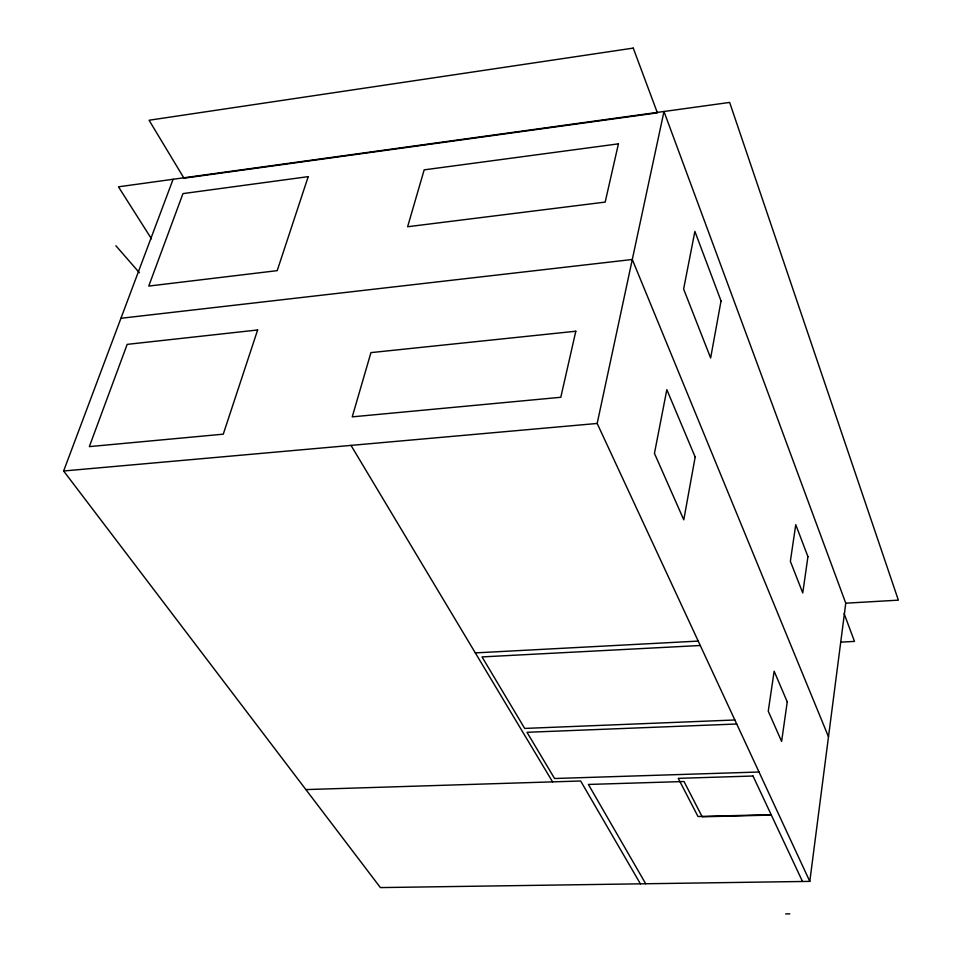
<?xml version="1.0" encoding="UTF-8"?>
<svg xmlns="http://www.w3.org/2000/svg" width="962" height="962" viewBox="0 0 962 962"><rect width="100%" height="100%" fill="white"/><g stroke="black" fill="none" stroke-linecap="round" stroke-linejoin="round"><path stroke-width="1.44" d="M809.8 881.384L845.766 603.186L663.984 111.496L597.174 423.46L809.8 881.384L380.399 887.589L63.636 470.995L173.1 179.281M120.935 318.278L632.287 259.487L828.498 736.796M63.636 470.995L597.174 423.46M845.766 603.186L898.364 600.156L729.641 102.429L118.458 186.82L151.443 238.768M475.324 652.897L698.22 641.089M700.276 645.502L482.034 656.914L524.687 728.426L734.86 719.985M840.98 642.111L854.484 641.413L844.131 613.636M736.724 724.001L526.996 732.298L554.569 778.511L759.018 772.005M305.88 789.586L580.651 780.988L640.391 883.825M785.689 913.9L789.838 913.864M115.873 245.731L139.394 272.739M351.01 445.394L552.585 781.865M645.706 883.753L588.395 784.451L684.018 781.517L702.188 816.798L771.344 815.079L802.512 881.493M787.253 701.875L781.613 741.437L768.253 711.171L774.145 671.223L787.253 701.875M807.936 556.637L802.765 592.953L790.355 561.303L795.754 524.699L807.936 556.637M695.177 457.046L683.778 519.817L654.449 453.367L666.834 389.67L695.177 457.046M721.043 300.95L710.641 357.972L683.621 289.057L694.889 231.385L721.043 300.95M575.817 331.229L560.798 397.282L352.236 416.859L370.947 352.621L575.817 331.229M618.434 143.843L605.182 202.092L407.611 226.743L424.182 169.853L618.434 143.843M257.636 329.978L223.268 434.175L89.334 446.621L127.176 344.372L257.636 329.978M308.213 176.647L277.2 270.647L148.749 286.075L182.972 193.602L308.213 176.647M633.249 48.1L149.074 120.238L183.982 178.198L657.395 112.855L633.249 48.1M753.018 776.021L678.246 778.354L698.003 816.51L771.163 814.682L753.018 776.021"/></g></svg>
